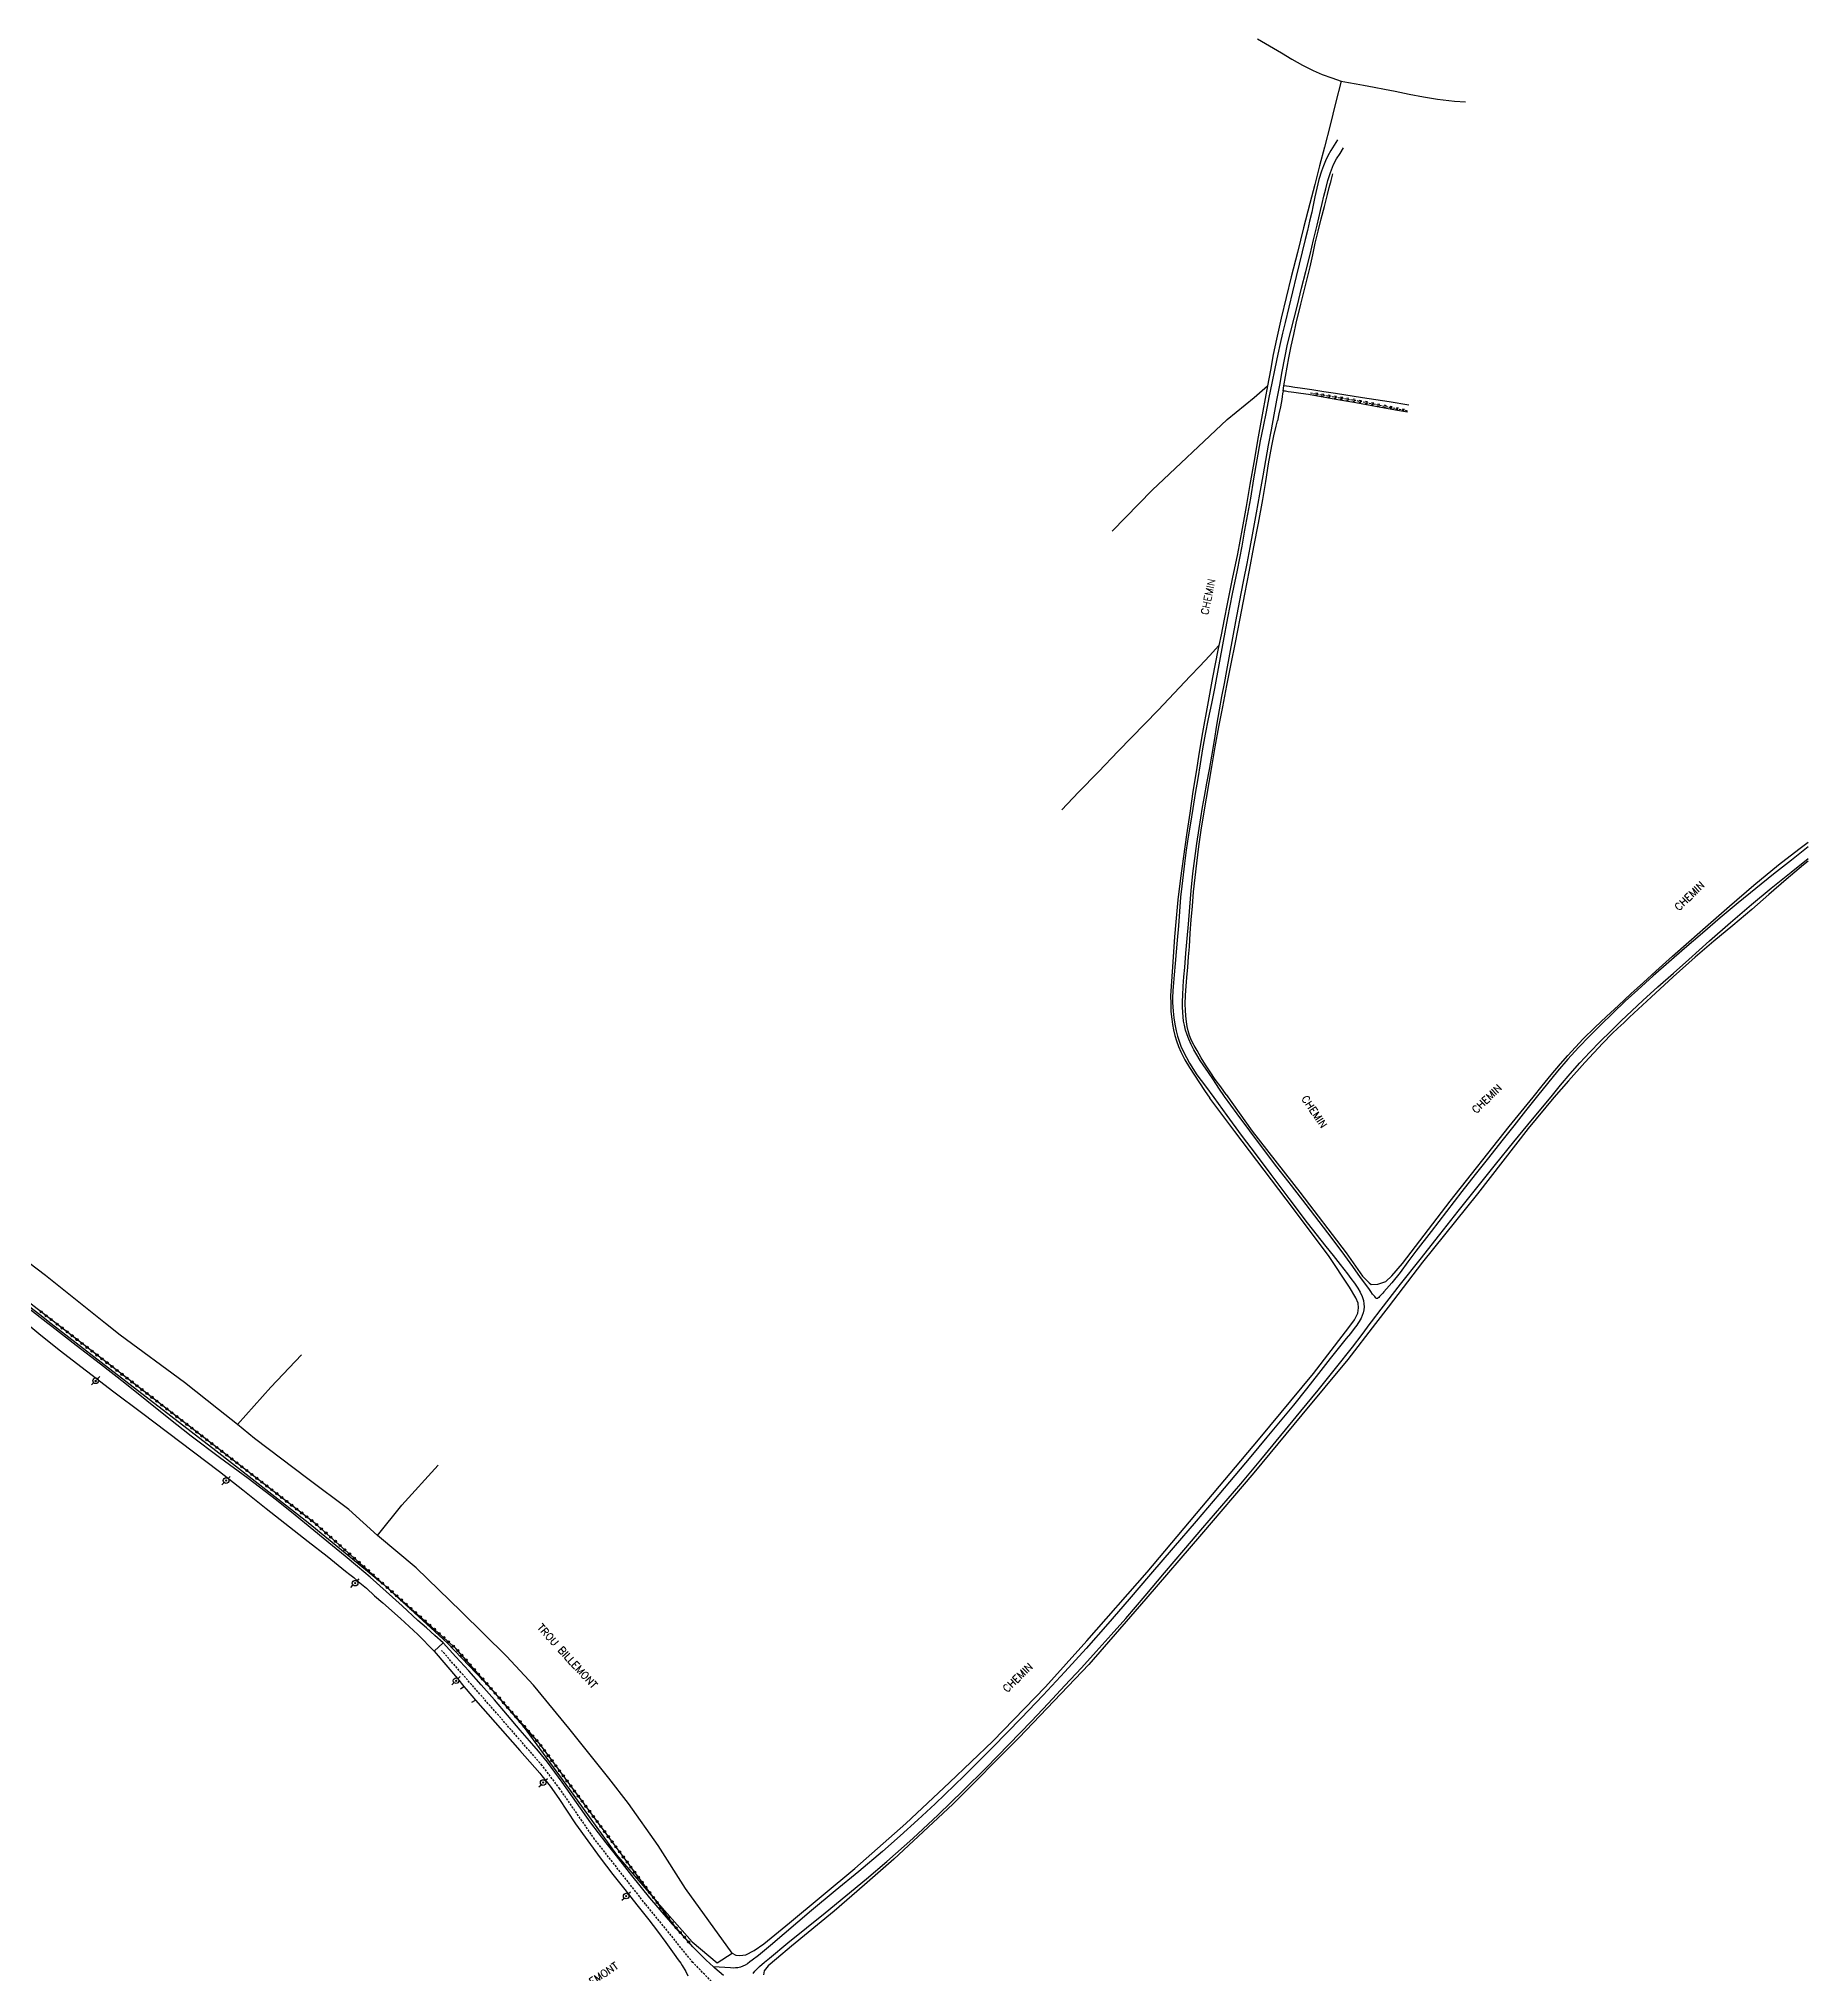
# Model space of a CAD drawing. Header units: millimetres. Extents: x 85000 to 86000, y 139999 to 141000.
# Drawn here: x 85579 to 86000, y 140516.4 to 140976.5 of the extents above; entities that cross this region are included whole.
import ezdxf
from ezdxf.enums import TextEntityAlignment as Align

# ---------------------------------------------------------------- set-up
doc = ezdxf.new("R2010")
doc.units = ezdxf.units.MM
doc.linetypes.add('DASHED', pattern=[0.75, 0.5, -0.25])
doc.layers.get('0').update_dxf_attribs({"linetype": 'CONTINUOUS'})
for name, color, linetype in [('W0001', 6, 'DASHED'), ('W0008', 7, 'CONTINUOUS'), ('W0017', 7, 'CONTINUOUS'), ('W0071', 7, 'CONTINUOUS'), ('W0220', 5, 'DASHED'), ('W0323', 7, 'CONTINUOUS'), ('W0330', 7, 'CONTINUOUS'), ('W0473', 7, 'CONTINUOUS'), ('W0989', 7, 'CONTINUOUS')]:
    doc.layers.add(name, color=color, linetype=linetype)
doc.styles.get("Standard").update_dxf_attribs({"font": 'romans.shx', "width": 0.85})

# ---------------------------------------------------------------- blocks, each defined once
blk = doc.blocks.new('T473')
for p, q in [((-0.166667, 0.166667), (0.166667, -0.166667)), ((-0.166667, -0.166667), (0.166667, 0.166667)), ((0.500001, 0.500001), (1.000002, 1.000002)), ((-1.000002, -1.000002), (-0.500001, -0.500001))]:
    blk.add_line(p, q)
blk.add_ellipse((0, 0), major_axis=(0.471405, 0.471405), ratio=1, start_param=5.4977871438, end_param=11.780972451)
blk = doc.blocks.new('t220o')
at = {"color": 0, "linetype": 'Continuous'}
for p, q in [((-0.25, 0.25), (0.25, 0.25)), ((-0.25, -0.25), (0.25, -0.25))]:
    blk.add_line(p, q, dxfattribs=at)
blk = doc.blocks.new('t323o')
at = {"color": 0, "linetype": 'Continuous'}
for radius in [0.25, 0.15]:
    blk.add_circle((0, 0), radius, dxfattribs=at)

msp = doc.modelspace()

# ---------------------------------------------------------------- linework, layer by layer
at = {"layer": 'W0001'}
msp.add_lwpolyline([(85740.6, 140512.91), (85734.64, 140519.04), (85723.36, 140532.89), (85711.26, 140548.34), (85702.97, 140560.34), (85698.76, 140565.89), (85689.91, 140576.05), (85674.86, 140593.24)], dxfattribs=at)
at = {"layer": 'W0008'}
for points in [[(85675.25, 140595.01), (85673.11, 140593.1)], [(85673.11, 140593.1), (85678.66, 140586.58), (85680.14, 140584.65), (85680.67, 140584.01), (85682.9, 140581.43), (85693.43, 140569.41), (85698.19, 140564.02)], [(85741.92, 140515.9), (85739.82, 140517.71), (85739.52, 140517.98), (85737.76, 140519.58), (85734.69, 140522.7), (85731.74, 140525.94), (85728.84, 140529.24), (85724.42, 140534.43), (85720.13, 140539.73), (85715.9, 140545.08), (85714.04, 140547.45), (85712.19, 140549.83), (85710.36, 140552.22), (85706.92, 140557.05), (85703.56, 140561.94), (85700.04, 140566.69), (85697.92, 140569.25), (85695.75, 140571.77), (85693.58, 140574.29), (85690.5, 140577.88), (85687.41, 140581.46), (85684.29, 140585.02), (85681.3, 140588.36), (85678.27, 140591.69), (85675.25, 140595.01)], [(85698.19, 140564.02), (85698.69, 140563.42), (85699.69, 140562.18), (85700.67, 140560.93), (85702.74, 140558.01), (85704.7, 140554.99), (85706.69, 140552.01), (85709.61, 140547.96), (85712.59, 140543.95), (85715.62, 140539.98), (85718.46, 140536.36), (85721.33, 140532.76), (85724.17, 140529.13), (85726.2, 140526.45), (85728.21, 140523.77), (85730.15, 140521.04), (85731.14, 140519.68), (85731.74, 140518.83), (85732.11, 140518.31), (85732.94, 140516.87), (85733.43, 140515.82)]]:
    msp.add_lwpolyline(points, dxfattribs=at)
at = {"layer": 'W0017'}
for points in [[(85679.38, 140584.07), (85680.14, 140584.65)], [(85682.06, 140580.9), (85682.9, 140581.43)]]:
    msp.add_lwpolyline(points, dxfattribs=at)
at = {"layer": 'W0071'}
for points in [[(85887.95, 140952.47), (85887.18, 140951.22), (85886.42, 140949.96), (85885.71, 140948.67), (85885.15, 140947.49), (85884.64, 140946.28), (85884.17, 140945.06), (85883.56, 140943.05), (85883.08, 140941), (85882.63, 140938.94), (85882.37, 140937.73), (85882.12, 140936.53), (85881.86, 140935.32), (85881.36, 140933.13), (85880.84, 140930.94), (85880.31, 140928.76), (85879.6, 140925.83), (85878.88, 140922.9), (85878.16, 140919.97), (85877.28, 140916.34), (85876.39, 140912.7), (85875.53, 140909.06), (85874.94, 140906.55), (85874.36, 140904.03), (85873.79, 140901.51), (85873.07, 140898.08), (85872.38, 140894.64), (85871.68, 140891.2), (85870.98, 140887.77), (85870.28, 140884.34), (85869.61, 140880.9), (85868.8, 140876.37), (85868.04, 140871.84), (85867.27, 140867.31), (85866.59, 140863.48), (85865.9, 140859.66), (85865.2, 140855.84), (85864.1, 140850.17), (85862.96, 140844.5), (85861.84, 140838.84), (85860.8, 140833.24), (85859.78, 140827.63), (85858.72, 140822.04), (85857.98, 140818.4), (85857.21, 140814.77), (85856.49, 140811.13), (85855.88, 140807.63), (85855.32, 140804.12), (85854.75, 140800.61), (85854.16, 140797.06), (85853.57, 140793.5), (85853, 140789.95), (85852.5, 140786.76), (85852.02, 140783.57), (85851.59, 140780.37), (85851.25, 140777.7), (85850.95, 140775.03), (85850.67, 140772.36), (85850.38, 140768.96), (85850.14, 140765.57), (85849.88, 140762.17), (85849.64, 140759.4), (85849.4, 140756.64), (85849.16, 140753.87), (85848.98, 140752.02), (85848.8, 140750.17), (85848.73, 140748.33), (85848.76, 140747.32), (85848.83, 140746.31), (85848.92, 140745.3), (85849.08, 140743.72), (85849.29, 140742.14), (85849.6, 140740.59), (85849.93, 140739.36), (85850.31, 140738.14), (85850.75, 140736.94), (85851.35, 140735.56), (85852.03, 140734.22), (85852.75, 140732.9), (85854.56, 140730.1), (85856.58, 140727.43), (85858.6, 140724.76)], [(85861.12, 140724.95), (85859.79, 140726.94), (85858.45, 140728.93), (85857.12, 140730.93), (85856.22, 140732.24), (85855.33, 140733.56), (85854.5, 140734.9), (85853.82, 140736.1), (85853.18, 140737.32), (85852.61, 140738.57), (85852.2, 140739.66), (85851.84, 140740.77), (85851.55, 140741.9), (85851.37, 140742.92), (85851.26, 140743.95), (85851.18, 140744.99), (85851.13, 140746.31), (85851.14, 140747.63), (85851.18, 140748.96), (85851.29, 140751.18), (85851.47, 140753.41), (85851.65, 140755.63), (85851.93, 140759.08), (85852.23, 140762.52), (85852.53, 140765.97), (85852.84, 140769.98), (85853.15, 140774), (85853.55, 140778), (85854.01, 140781.57), (85854.53, 140785.13), (85855.08, 140788.68), (85855.48, 140791.22), (85855.89, 140793.76), (85856.32, 140796.29), (85856.9, 140799.5), (85857.52, 140802.71), (85858.1, 140805.93), (85858.71, 140809.6), (85859.28, 140813.28), (85859.9, 140816.95), (85860.48, 140820.08), (85861.08, 140823.2), (85861.69, 140826.32), (85862.4, 140830.2), (85863.11, 140834.07), (85863.83, 140837.95), (85864.46, 140841.26), (85865.1, 140844.57), (85865.73, 140847.88), (85866.46, 140851.73), (85867.19, 140855.57), (85867.91, 140859.42), (85868.71, 140863.82), (85869.51, 140868.21), (85870.29, 140872.61), (85870.95, 140876.26), (85871.6, 140879.91), (85872.26, 140883.56), (85872.91, 140887.08), (85873.57, 140890.59), (85874.24, 140894.11), (85874.84, 140897.37), (85875.45, 140900.63), (85876.12, 140903.88), (85876.86, 140906.98), (85877.65, 140910.07), (85878.44, 140913.17), (85879.45, 140917.18), (85880.46, 140921.19), (85881.46, 140925.21), (85882.31, 140928.69), (85883.15, 140932.17), (85883.98, 140935.65), (85884.37, 140937.38), (85884.76, 140939.12), (85885.19, 140940.84), (85885.72, 140942.8), (85886.3, 140944.74), (85887.04, 140946.61), (85887.78, 140947.97), (85888.6, 140949.27), (85889.43, 140950.58)], [(86000, 140784.37), (85995.96, 140781.2), (85991.73, 140777.83), (85987.52, 140774.45), (85983.34, 140771.03), (85979.05, 140767.44), (85974.8, 140763.8), (85970.57, 140760.15), (85966.83, 140756.92), (85963.11, 140753.68), (85959.43, 140750.38), (85956.45, 140747.62), (85953.5, 140744.82), (85950.59, 140741.97), (85947.95, 140739.32), (85945.34, 140736.63), (85942.8, 140733.87), (85940.34, 140731), (85937.96, 140728.07), (85935.58, 140725.13)], [(85938.83, 140724.93), (85941.07, 140727.63), (85943.31, 140730.34), (85945.61, 140732.98), (85948.02, 140735.54), (85950.49, 140738.04), (85952.99, 140740.52), (85955.5, 140742.96), (85958.04, 140745.38), (85960.61, 140747.77), (85964.23, 140751.08), (85967.89, 140754.34), (85971.56, 140757.59), (85976.51, 140761.99), (85981.49, 140766.36), (85986.52, 140770.67), (85991.18, 140774.53), (85995.88, 140778.33), (86000, 140781.56)], [(85581.15, 140671.01), (85576.45, 140674.72), (85570.81, 140679.19), (85565.13, 140683.6), (85559.28, 140687.94), (85553.39, 140692.21), (85547.53, 140696.53), (85542.06, 140700.77), (85536.63, 140705.05), (85531.14, 140709.23), (85525.6, 140713.31), (85520.04, 140717.39), (85514.54, 140721.49), (85511.91, 140723.52), (85509.36, 140725.54), (85506.79, 140727.62)], [(85935.58, 140725.13), (85932.75, 140721.56), (85929.93, 140717.99), (85927.1, 140714.42), (85923.91, 140710.4), (85920.71, 140706.4), (85917.53, 140702.37), (85913.89, 140697.65), (85910.28, 140692.9), (85906.65, 140688.16), (85904.76, 140685.65), (85902.86, 140683.14), (85900.89, 140680.69), (85900.27, 140679.96), (85899.65, 140679.24), (85899.02, 140678.52), (85898.75, 140678.22), (85898.49, 140677.91), (85898.21, 140677.61), (85898.01, 140677.39), (85897.8, 140677.16), (85897.56, 140677), (85897.47, 140676.96), (85897.37, 140676.93), (85897.28, 140676.92), (85897.12, 140677.01), (85896.99, 140677.19), (85896.85, 140677.37), (85896.35, 140677.99), (85895.88, 140678.63), (85895.41, 140679.28), (85893.5, 140681.89), (85891.64, 140684.52), (85889.75, 140687.14), (85886.71, 140691.21), (85883.63, 140695.25), (85880.53, 140699.28), (85877.06, 140703.79), (85873.58, 140708.28), (85870.13, 140712.8), (85867.11, 140716.84), (85864.12, 140720.89), (85861.12, 140724.95)], [(85858.6, 140724.76), (85859.62, 140723.32), (85860.64, 140721.88), (85861.66, 140720.44), (85865.1, 140715.75), (85868.61, 140711.1), (85872.13, 140706.45), (85876.44, 140700.7), (85880.78, 140694.96), (85885.18, 140689.27), (85886.92, 140687.13), (85888.66, 140684.99), (85890.35, 140682.81), (85891.2, 140681.68), (85892.04, 140680.55), (85892.79, 140679.37), (85893.35, 140678.42), (85893.85, 140677.44), (85894.18, 140676.42), (85894.29, 140675.7), (85894.31, 140674.95), (85894.24, 140674.22), (85894.09, 140673.56), (85893.86, 140672.92), (85893.6, 140672.29), (85893.13, 140671.44), (85892.83, 140671.01)], [(85895.8, 140671.01), (85896.08, 140671.39), (85898.36, 140674.39), (85902.99, 140680.33), (85907.66, 140686.24), (85912.35, 140692.15), (85916.73, 140697.7), (85921.12, 140703.25), (85925.54, 140708.77), (85929.95, 140714.17), (85934.39, 140719.55), (85938.83, 140724.93)], [(85576.17, 140671), (85579.06, 140668.63), (85583.87, 140664.75), (85590.37, 140659.73), (85596.91, 140654.77), (85603.47, 140649.83), (85609.66, 140645.16), (85615.85, 140640.5), (85622.01, 140635.79), (85627.58, 140631.42), (85633.12, 140627.02), (85638.65, 140622.63), (85643.14, 140619.13), (85647.6, 140615.64), (85651.95, 140612.12), (85653.03, 140611.3), (85653.98, 140610.55), (85655.02, 140609.63), (85657.01, 140608.01), (85658.92, 140606.22), (85660.85, 140604.57), (85665.06, 140600.85), (85669.19, 140597.02), (85673.11, 140593.1)], [(85581.16, 140671), (85581.15, 140671.01)], [(85675.25, 140595.01), (85673.24, 140596.82), (85671.23, 140598.6), (85669.23, 140600.39), (85665.45, 140603.83), (85661.68, 140607.29), (85657.85, 140610.68), (85654.88, 140613.19), (85651.88, 140615.67), (85648.87, 140618.14), (85644.45, 140621.78), (85640.02, 140625.4), (85635.54, 140628.98), (85628.81, 140634.1), (85621.99, 140639.11), (85615.24, 140644.2), (85609.97, 140648.38), (85604.75, 140652.61), (85599.48, 140656.77), (85593.69, 140661.3), (85587.88, 140665.77), (85582.1, 140670.26), (85581.16, 140671)], [(85892.83, 140671), (85892.57, 140670.63), (85891.99, 140669.83), (85891.07, 140668.62), (85890.09, 140667.45), (85889.12, 140666.27), (85886.28, 140662.67), (85883.46, 140659.06), (85880.62, 140655.46), (85877.5, 140651.6), (85874.35, 140647.77), (85871.19, 140643.95), (85867.39, 140639.39), (85863.57, 140634.84), (85859.74, 140630.3), (85854.34, 140623.97), (85848.91, 140617.67), (85843.47, 140611.37), (85838.41, 140605.46), (85833.34, 140599.57), (85828.21, 140593.73), (85823.12, 140588.14), (85817.96, 140582.61), (85812.74, 140577.14), (85806.03, 140570.24), (85799.21, 140563.45), (85792.28, 140556.78), (85788.14, 140552.93), (85783.96, 140549.12), (85779.73, 140545.38), (85774.15, 140540.67), (85768.49, 140536.06), (85762.86, 140531.42), (85759.61, 140528.63), (85756.38, 140525.82), (85753.11, 140523.07), (85751.68, 140521.87), (85750.23, 140520.68), (85748.75, 140519.55), (85748.2, 140519.14), (85747.65, 140518.74), (85747.07, 140518.39), (85746.51, 140518.13), (85745.93, 140517.9), (85745.34, 140517.76), (85744.76, 140517.72), (85744.18, 140517.71), (85743.58, 140517.76), (85742.24, 140517.81), (85740.88, 140517.89), (85739.52, 140517.98)], [(85748.98, 140516.41), (85749.39, 140516.93), (85750.46, 140518.05), (85751.65, 140519.06), (85752.85, 140520.06), (85757.21, 140523.73), (85761.67, 140527.27), (85766.11, 140530.83), (85771.04, 140534.86), (85775.96, 140538.91), (85780.8, 140543.03), (85786.95, 140548.54), (85792.97, 140554.17), (85798.9, 140559.9), (85804.39, 140565.34), (85809.8, 140570.86), (85815.16, 140576.43), (85819.16, 140580.63), (85823.13, 140584.87), (85827.07, 140589.13), (85830.61, 140593.01), (85834.12, 140596.91), (85837.6, 140600.84), (85842.23, 140606.24), (85846.81, 140611.69), (85851.4, 140617.12), (85855.93, 140622.38), (85860.49, 140627.62), (85865, 140632.89), (85869.78, 140638.6), (85874.52, 140644.34), (85879.23, 140650.11), (85883.37, 140655.17), (85887.48, 140660.26), (85891.54, 140665.39), (85893.82, 140668.38), (85895.79, 140671)], [(85892.83, 140671.01), (85892.83, 140671)], [(85895.79, 140671), (85895.8, 140671.01)]]:
    msp.add_lwpolyline(points, dxfattribs=at)
at = {"layer": 'W0220'}
msp.add_lwpolyline([(85881.53, 140892.29), (85885.22, 140891.7), (85888.9, 140891.11), (85892.59, 140890.47), (85896.51, 140889.71), (85900.42, 140888.9), (85904.34, 140888.12), (85904.67, 140888.06)], dxfattribs=at)
at = {"layer": 'W0323'}
for points in [[(85583.15, 140671), (85554.46, 140693.14), (85478.14, 140751.37), (85461.74, 140764.3), (85452.69, 140771.99), (85444.03, 140780.31), (85439.89, 140784.71), (85396.56, 140834.32), (85383.3, 140847), (85314.13, 140889.44)], [(85734.61, 140522.78), (85730.22, 140527.76), (85698.12, 140571.07), (85678.27, 140593.69), (85644.78, 140623.45), (85599.52, 140658.36), (85583.15, 140671)]]:
    msp.add_lwpolyline(points, dxfattribs=at)
at = {"layer": 'W0330'}
for points in [[(85868.93, 140976.54), (85874.69, 140973.17), (85877.16, 140971.71), (85879.64, 140970.26), (85882.19, 140968.95), (85884.38, 140968.05), (85886.62, 140967.25), (85888.85, 140966.45)], [(85888.85, 140966.45), (85887.54, 140961.21), (85886.24, 140955.97), (85884.91, 140950.74), (85883.74, 140946.29), (85882.56, 140941.84), (85881.39, 140937.38), (85879.9, 140931.56), (85878.44, 140925.73), (85877, 140919.9), (85875.79, 140914.97), (85874.6, 140910.04), (85873.48, 140905.09), (85872.72, 140901.42), (85872.03, 140897.72), (85871.33, 140894.01), (85870.2, 140887.97), (85869.11, 140881.88), (85868.05, 140875.78), (85867.15, 140870.53), (85866.25, 140865.27), (85865.32, 140860.03), (85864.17, 140854.06), (85862.96, 140848.1), (85861.76, 140842.14), (85861.02, 140838.46), (85860.28, 140834.78), (85859.78, 140832.26), (85859.54, 140831.1), (85858.28, 140824.59), (85857.04, 140818.08), (85855.87, 140811.56), (85855.08, 140806.88), (85854.33, 140802.19), (85853.6, 140797.5), (85852.82, 140792.35), (85852.06, 140787.2), (85851.35, 140782.04), (85850.67, 140776.88), (85850.04, 140771.72), (85849.51, 140766.54), (85849.22, 140762.97), (85848.98, 140759.39), (85848.75, 140755.82)], [(85888.85, 140966.45), (85890.63, 140966.14), (85892.4, 140965.82), (85894.18, 140965.5), (85896.7, 140965.03), (85899.21, 140964.55), (85901.73, 140964.06), (85905.07, 140963.39), (85908.41, 140962.71), (85911.77, 140962.13), (85915.8, 140961.69), (85918.42, 140961.49)], [(85875.03, 140892.81), (85875.21, 140893.99), (85875.61, 140896.22), (85876.01, 140898.45), (85876.43, 140900.68), (85876.99, 140903.43), (85877.58, 140906.18), (85878.19, 140908.92), (85879.25, 140913.38), (85880.37, 140917.82), (85881.45, 140922.27), (85882.09, 140925.11), (85882.71, 140927.94), (85883.36, 140930.77), (85884.1, 140933.69), (85884.86, 140936.6), (85885.62, 140939.5), (85886.04, 140941.15), (85886.32, 140942.25), (85886.37, 140942.44), (85886.46, 140942.8), (85886.88, 140944.44)], [(85834.38, 140859.43), (85843.89, 140869.21), (85861.71, 140885.95), (85868.15, 140891.2), (85871.33, 140894.01)], [(85877.57, 140892.39), (85876.93, 140892.49), (85876.28, 140892.59), (85875.64, 140892.7), (85875.43, 140892.74), (85875.23, 140892.77), (85875.03, 140892.81), (85874.94, 140892.11), (85874.85, 140891.42), (85874.76, 140890.72), (85874.44, 140889.02), (85874.07, 140887.32), (85873.69, 140885.63)], [(85904.92, 140889.42), (85900.32, 140890.15), (85893.91, 140891.17), (85887.49, 140892.17), (85884.71, 140892.59), (85881.92, 140893.01), (85879.13, 140893.42), (85877.82, 140893.61), (85876.51, 140893.8), (85875.21, 140893.99)], [(85904.61, 140887.71), (85901.79, 140888.22), (85897.06, 140889.07), (85892.33, 140889.93), (85887.6, 140890.77), (85885.42, 140891.15), (85883.24, 140891.54), (85881.06, 140891.89), (85879.29, 140892.16), (85877.57, 140892.39)], [(85861.48, 140725.48), (85860.2, 140727.26), (85858.92, 140729.04), (85857.68, 140730.85), (85856.61, 140732.52), (85855.57, 140734.2), (85854.59, 140735.92), (85853.92, 140737.1), (85853.28, 140738.29), (85852.76, 140739.52), (85852.46, 140740.56), (85852.23, 140741.64), (85852.06, 140742.72), (85851.89, 140744.12), (85851.8, 140745.54), (85851.76, 140746.96), (85851.82, 140749.07), (85851.99, 140751.19), (85852.17, 140753.3), (85852.35, 140755.73), (85852.54, 140758.15), (85852.74, 140760.58), (85852.97, 140763.8), (85853.21, 140767.02), (85853.47, 140770.24), (85853.77, 140773.66), (85854.11, 140777.08), (85854.49, 140780.5), (85855.01, 140784.39), (85855.59, 140788.28), (85856.2, 140792.16), (85856.8, 140795.9), (85857.44, 140799.63), (85858.08, 140803.36), (85858.92, 140808.11), (85859.79, 140812.87), (85860.67, 140817.61), (85861.67, 140822.73), (85862.69, 140827.85), (85863.71, 140832.97), (85864.83, 140838.69), (85865.94, 140844.41), (85867.04, 140850.13), (85868.11, 140855.73), (85869.16, 140861.33), (85870.19, 140866.94), (85870.9, 140871.2), (85871.6, 140875.47), (85872.39, 140879.73), (85872.88, 140882.08), (85873.39, 140884.42), (85873.69, 140885.63)], [(85859.78, 140832.26), (85857.51, 140829.81), (85855.24, 140827.35), (85852.97, 140824.9), (85850.43, 140822.21), (85847.88, 140819.54), (85845.32, 140816.87), (85842.17, 140813.61), (85839, 140810.37), (85835.84, 140807.12), (85831.12, 140802.22), (85826.41, 140797.32), (85822.4, 140793.15)], [(85934.51, 140724.84), (85936.68, 140727.49), (85938.84, 140730.14), (85941.04, 140732.74), (85942.81, 140734.75), (85944.61, 140736.74), (85946.44, 140738.69), (85949.18, 140741.4), (85952, 140744.02), (85954.83, 140746.64), (85957.79, 140749.38), (85960.76, 140752.1), (85963.75, 140754.81), (85967.65, 140758.31), (85971.59, 140761.78), (85975.54, 140765.23), (85981.27, 140770.25), (85987.04, 140775.23), (85992.91, 140780.07), (85997.77, 140783.82), (86000, 140785.48)], [(86000, 140780.92), (85998.85, 140780.04), (85994.69, 140776.57), (85990.62, 140773), (85986.53, 140769.44), (85982.04, 140765.68), (85977.54, 140761.93), (85973.09, 140758.12), (85967.82, 140753.42), (85962.62, 140748.63), (85957.45, 140743.82), (85956.07, 140742.52), (85954.68, 140741.22), (85953.3, 140739.93), (85951.13, 140737.65), (85948.96, 140735.38), (85946.81, 140733.08), (85942.91, 140728.73), (85939.49, 140724.75)], [(85848.75, 140755.82), (85848.57, 140753.52), (85848.38, 140751.22), (85848.29, 140748.92), (85848.3, 140747.07), (85848.37, 140745.22), (85848.54, 140743.38), (85848.74, 140742.08), (85848.99, 140740.79), (85849.3, 140739.52), (85849.7, 140738.19), (85850.17, 140736.88), (85850.7, 140735.6), (85851.68, 140733.7), (85852.8, 140731.89), (85853.96, 140730.08), (85855.16, 140728.24), (85856.38, 140726.41), (85857.61, 140724.58)], [(85507.24, 140728.46), (85532.54, 140709.09), (85552.43, 140693.64), (85579.27, 140673.1), (85581.96, 140671.01)], [(85861.48, 140725.48), (85867.7, 140716.69), (85879.06, 140702.22), (85890.05, 140687.81), (85893.96, 140682.26), (85895.5, 140680.62), (85896.03, 140680.29), (85897.57, 140680.33), (85899.52, 140681.01), (85900.93, 140682.36), (85903.42, 140685.23), (85914.78, 140700.1), (85928.82, 140717.82), (85934.51, 140724.84)], [(85594.9, 140671.01), (85580.63, 140682.4), (85568.3, 140691.69), (85558.27, 140699.45), (85550.77, 140705.39), (85540.57, 140712.55), (85527.6, 140722.15)], [(85891.41, 140671.01), (85892.04, 140671.85), (85892.83, 140673.45), (85893.01, 140674.75), (85892.87, 140675.83), (85892.33, 140677.13), (85890.88, 140679.62), (85885.87, 140687.19), (85875.74, 140700.57), (85863.53, 140716.67), (85857.61, 140724.58)], [(85939.49, 140724.75), (85933.38, 140717.34), (85921.27, 140701.81), (85908.25, 140685.55), (85900.02, 140674.88), (85897.04, 140671.01)], [(85581.96, 140671.01), (85581.97, 140671)], [(85581.97, 140671), (85593.84, 140661.79), (85621.17, 140640.82), (85643.12, 140623.65), (85660.69, 140609.21), (85676.17, 140595.04), (85686.58, 140584.15), (85694.25, 140575.24), (85705.3, 140560.17), (85716.48, 140544.63), (85726.17, 140533.37), (85734.46, 140523.95), (85740.43, 140518.9), (85743.94, 140521.26)], [(85594.91, 140671), (85594.9, 140671.01)], [(85659.6, 140620.58), (85652.76, 140626.73), (85642.99, 140634.02), (85630.34, 140643.62), (85626.28, 140646.95), (85621.74, 140650.5), (85613.68, 140656.98), (85598.37, 140668.23), (85594.91, 140671)], [(85743.94, 140521.26), (85744.88, 140520.79), (85745.81, 140520.67), (85747.22, 140520.86), (85749.21, 140521.87), (85751.51, 140523.46), (85757.65, 140528.43), (85773.13, 140541.36), (85785.32, 140552.06), (85795.72, 140561.82), (85805.96, 140571.65), (85818.49, 140584.56), (85828.33, 140595.48), (85842.71, 140611.81), (85855.73, 140627.28), (85869.23, 140643.32), (85882.24, 140659.12), (85889.91, 140669.01), (85891.41, 140671)], [(85897.04, 140671), (85890.46, 140662.45), (85879.51, 140649.25), (85868.05, 140635.48), (85855.64, 140620.91), (85842.41, 140605.52), (85828.82, 140589.86), (85812.29, 140572.56), (85796.47, 140556.68), (85782.41, 140543.58), (85775.43, 140537.48), (85768.21, 140531.24), (85758.08, 140522.89), (85754.52, 140519.86), (85752.53, 140518.2), (85751.57, 140517.02), (85751.44, 140516.12)], [(85891.41, 140671), (85891.41, 140671.01)], [(85897.04, 140671.01), (85897.04, 140671)], [(85626.28, 140646.95), (85634.2, 140655.85), (85641.48, 140663.53)], [(85743.94, 140521.26), (85732.88, 140536.65), (85726.41, 140546.85), (85719.28, 140556.85), (85714.62, 140562.82), (85705.08, 140574.75), (85696.74, 140585.01), (85690.29, 140591.89), (85679.47, 140602.52), (85668.82, 140612.89), (85659.6, 140620.58), (85665.37, 140627.82), (85674.07, 140637.26)]]:
    msp.add_lwpolyline(points, dxfattribs=at)

# ---------------------------------------------------------------- block references
at = {"layer": 'W0220'}
for p, rotation in [((85883.01, 140892.05), 350.878209585434), ((85884.49, 140891.81), 350.878209585434), ((85885.97, 140891.58), 350.8806413903823), ((85887.45, 140891.34), 350.8806413903823), ((85888.94, 140891.1), 350.2400138481378), ((85890.41, 140890.85), 350.2400138481378), ((85891.89, 140890.59), 350.2400138481378), ((85893.37, 140890.32), 348.9769096132511), ((85894.84, 140890.03), 348.9769096132511), ((85896.31, 140889.75), 348.9769096132511), ((85897.78, 140889.44), 348.304820728005), ((85899.25, 140889.14), 348.304820728005), ((85900.72, 140888.84), 348.7744169295551), ((85902.19, 140888.55), 348.7744169295551), ((85903.66, 140888.25), 348.7744169295551)]:
    msp.add_blockref('t220o', p, dxfattribs=dict(at, rotation=rotation))
at = {"layer": 'W0323'}
for p, rotation in [((85579.59, 140673.75), 142.3422221002327), ((85580.77, 140672.83), 142.3422221002327), ((85581.96, 140671.92), 142.3422221002327), ((85583.37, 140670.83), 142.3422219234005), ((85584.56, 140669.91), 142.3422219234005), ((85585.75, 140668.99), 142.3422219234005), ((85586.94, 140668.08), 142.3422219234005), ((85588.12, 140667.16), 142.3422219234005), ((85589.31, 140666.24), 142.3422219234005), ((85590.5, 140665.33), 142.3422219234005), ((85591.69, 140664.41), 142.3422219234005), ((85592.87, 140663.5), 142.3422219234005), ((85594.06, 140662.58), 142.3422219234005), ((85595.25, 140661.66), 142.3422219234005), ((85596.44, 140660.75), 142.3422219234005), ((85597.62, 140659.83), 142.3422219234005), ((85598.81, 140658.91), 142.3422219234005), ((85600, 140658), 142.3492729156313), ((85601.19, 140657.08), 142.3492729156313), ((85602.37, 140656.16), 142.3492729156313), ((85603.56, 140655.25), 142.3492729156313), ((85604.75, 140654.33), 142.3492729156313), ((85605.94, 140653.42), 142.3492729156313), ((85607.12, 140652.5), 142.3492729156313), ((85608.31, 140651.58), 142.3492729156313), ((85609.5, 140650.67), 142.3492729156313), ((85610.69, 140649.75), 142.3492729156313), ((85611.87, 140648.83), 142.3492729156313), ((85613.06, 140647.92), 142.3492729156313), ((85614.25, 140647), 142.3492729156313), ((85615.44, 140646.09), 142.3492729156313), ((85616.62, 140645.17), 142.3492729156313), ((85617.81, 140644.25), 142.3492729156313), ((85619, 140643.34), 142.3492729156313), ((85620.19, 140642.42), 142.3492729156313), ((85621.38, 140641.5), 142.3492729156313), ((85622.56, 140640.59), 142.3492729156313), ((85623.75, 140639.67), 142.3492729156313), ((85624.94, 140638.76), 142.3492729156313), ((85626.13, 140637.84), 142.3492729156313), ((85627.31, 140636.92), 142.3492729156313), ((85628.5, 140636.01), 142.3492729156313), ((85629.69, 140635.09), 142.3492729156313), ((85630.88, 140634.17), 142.3492729156313), ((85632.06, 140633.26), 142.3492729156313), ((85633.25, 140632.34), 142.3492729156313), ((85634.44, 140631.42), 142.3492729156313), ((85635.63, 140630.51), 142.3492729156313), ((85636.81, 140629.59), 142.3492729156313), ((85638, 140628.68), 142.3492729156313), ((85639.19, 140627.76), 142.3492729156313), ((85640.38, 140626.84), 142.3492729156313), ((85641.56, 140625.93), 142.3492729156313), ((85642.75, 140625.01), 142.3492729156313), ((85643.94, 140624.09), 142.3492729156313), ((85645.11, 140623.16), 138.3804799020005), ((85646.23, 140622.16), 138.3804799020005), ((85647.35, 140621.16), 138.3804799020005), ((85648.47, 140620.17), 138.3804799020005), ((85649.59, 140619.17), 138.3804799020005), ((85650.72, 140618.17), 138.3804799020005), ((85651.84, 140617.18), 138.3804799020005), ((85652.96, 140616.18), 138.3804799020005), ((85654.08, 140615.18), 138.3804799020005), ((85655.2, 140614.19), 138.3804799020005), ((85656.32, 140613.19), 138.3804799020005), ((85657.44, 140612.2), 138.3804799020005), ((85658.56, 140611.2), 138.3804799020005), ((85659.69, 140610.2), 138.3804799020005), ((85660.81, 140609.21), 138.3804799020005), ((85661.93, 140608.21), 138.3804799020005), ((85663.05, 140607.21), 138.3804799020005), ((85664.17, 140606.22), 138.3804799020005), ((85665.29, 140605.22), 138.3804799020005), ((85666.41, 140604.23), 138.3804799020005), ((85667.54, 140603.23), 138.3804799020005), ((85668.66, 140602.23), 138.3804799020005), ((85669.78, 140601.24), 138.3804799020005), ((85670.9, 140600.24), 138.3804799020005), ((85672.02, 140599.24), 138.3804799020005), ((85673.14, 140598.25), 138.3804799020005), ((85674.26, 140597.25), 138.3804799020005), ((85675.39, 140596.26), 138.3804799020005), ((85676.51, 140595.26), 138.3804799020005), ((85677.63, 140594.26), 138.3804799020005), ((85678.69, 140593.21), 131.2654488539375), ((85679.68, 140592.08), 131.2654488539375), ((85680.67, 140590.96), 131.2654488539375), ((85681.66, 140589.83), 131.2654488539375), ((85682.65, 140588.7), 131.2654488539375), ((85683.64, 140587.57), 131.2654488539375), ((85684.63, 140586.45), 131.2654488539375), ((85685.62, 140585.32), 131.2654488539375), ((85686.61, 140584.19), 131.2654488539375), ((85687.6, 140583.06), 131.2654488539375), ((85688.59, 140581.94), 131.2654488539375), ((85689.58, 140580.81), 131.2654488539375), ((85690.56, 140579.68), 131.2654488539375), ((85691.55, 140578.55), 131.2654488539375), ((85692.54, 140577.43), 131.2654488539375), ((85693.53, 140576.3), 131.2654488539375), ((85694.52, 140575.17), 131.2654488539375), ((85695.51, 140574.04), 131.2654488539375), ((85696.5, 140572.92), 131.2654488539375), ((85697.49, 140571.79), 131.2654488539375), ((85698.44, 140570.63), 126.5415068978609), ((85699.34, 140569.43), 126.5415068978609), ((85700.23, 140568.22), 126.5415068978609), ((85701.12, 140567.02), 126.5415068978609), ((85702.02, 140565.81), 126.5415068978609), ((85702.91, 140564.61), 126.5415068978609), ((85703.8, 140563.4), 126.5415068978609), ((85704.7, 140562.2), 126.5415068978609), ((85705.59, 140560.99), 126.5415068978609), ((85706.48, 140559.79), 126.5415068978609), ((85707.38, 140558.58), 126.5415068978609), ((85708.27, 140557.38), 126.5415068978609), ((85709.16, 140556.17), 126.5415068978609), ((85710.06, 140554.97), 126.5415068978609), ((85710.95, 140553.76), 126.5415068978609), ((85711.84, 140552.56), 126.5415068978609), ((85712.73, 140551.35), 126.5415068978609), ((85713.63, 140550.15), 126.5415068978609), ((85714.52, 140548.94), 126.5415068978609), ((85715.41, 140547.74), 126.5415068978609), ((85716.31, 140546.53), 126.5415068978609), ((85717.2, 140545.33), 126.5415068978609), ((85718.09, 140544.12), 126.5415068978609), ((85718.99, 140542.92), 126.5415068978609), ((85719.88, 140541.71), 126.5415068978609), ((85720.77, 140540.5), 126.5415068978609), ((85721.67, 140539.3), 126.5415068978609), ((85722.56, 140538.09), 126.5415068978609), ((85723.45, 140536.89), 126.5415068978609), ((85724.34, 140535.68), 126.5415068978609), ((85725.24, 140534.48), 126.5415068978609), ((85726.13, 140533.27), 126.5415068978609), ((85727.02, 140532.07), 126.5415068978609), ((85727.92, 140530.86), 126.5415068978609), ((85728.81, 140529.66), 126.5415068978609), ((85729.7, 140528.45), 126.5415068978609), ((85730.64, 140527.28), 131.3886737435076), ((85731.63, 140526.16), 131.3886737435076), ((85732.62, 140525.03), 131.3886737435076), ((85733.61, 140523.91), 131.3886737435076)]:
    msp.add_blockref('t323o', p, dxfattribs=dict(at, rotation=rotation))
at = {"layer": 'W0473'}
for p in [(85592.55, 140657.37), (85623.58, 140633.63), (85654.27, 140609.24), (85678.29, 140586.04), (85699.02, 140561.81), (85718.76, 140534.82)]:
    msp.add_blockref('T473', p, dxfattribs=at)

# ---------------------------------------------------------------- texts
at = {"layer": 'W0989'}
for rotation, p in [(78.3718, (85857.2, 140843.81)), (43.8561, (85971.73, 140772.65)), (43.8561, (85923.51, 140724.43)), (304.0978, (85882.49, 140721.34)), (43.8561, (85811.89, 140586.76))]:
    msp.add_text('CHEMIN', height=1.75, rotation=rotation, dxfattribs=at).set_placement(p, align=Align.MIDDLE_CENTER)
for rotation, p in [(312.4364, (85697.47, 140598.57)), (33.3019, (85700.6, 140506.92))]:
    msp.add_text('TROU BILLEMONT', height=1.75, rotation=rotation, dxfattribs=at).set_placement(p)

doc.saveas('drawing.dxf')
